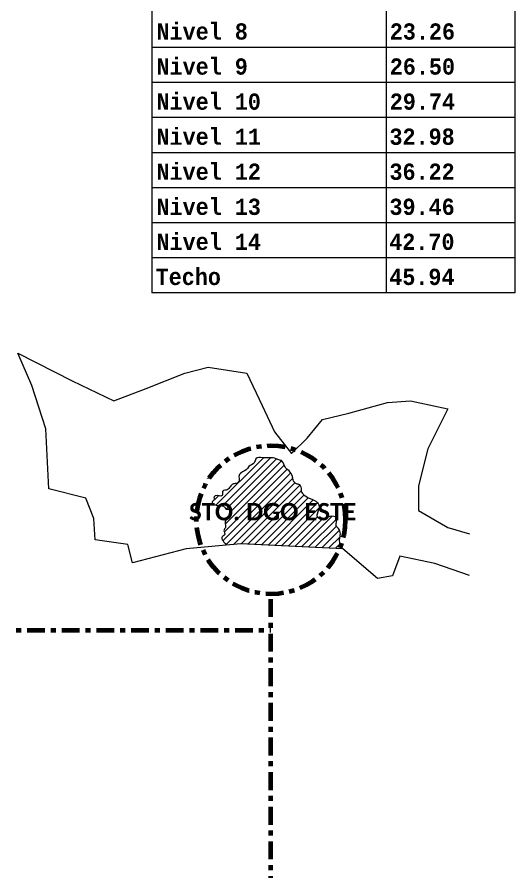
# Model space of a CAD drawing. Header units: metres. Extents: x -144 to 1000, y -717 to 29.
# Drawn here: x -4.09 to 5.89, y -564.7 to -547.54 of the extents above; entities that cross this region are included whole.
import ezdxf

# ---------------------------------------------------------------- set-up
doc = ezdxf.new("R2010")
doc.units = ezdxf.units.M
doc.linetypes.add('Dash Dot 3_16_', pattern=[0.595313, 0.357187, -0.119063, 0, -0.119063])
for name, color, linetype, lineweight in [('A-DETL', 1, 'Continuous', 9), ('A-DETL-THIN', 1, 'Continuous', 9), ('G-ANNO-SCHD', 1, 'Continuous', 9), ('G-ANNO-TEXT', 2, 'Continuous', 9)]:
    doc.layers.add(name, color=color, linetype=linetype, lineweight=lineweight)
doc.layers.add('COSTA', color=5, linetype='Continuous', lineweight=15, true_color=0x0000ff)
doc.layers.add('UBICACION Y LOCALIZACION 2_dwg', color=7, linetype='Continuous', lineweight=15, true_color=0x767676)
doc.styles.add('Calibri_B', font='calibrib.ttf', dxfattribs={"height": 0.165})
doc.styles.add('Courier New_B_8', font='courbd.ttf', dxfattribs={"height": 0.0035})

msp = doc.modelspace()

# ---------------------------------------------------------------- hatches: boundary and pattern name
at = {"layer": 'UBICACION Y LOCALIZACION 2_dwg', "lineweight": 15}
h = msp.add_hatch(dxfattribs=at)
h.set_pattern_fill('FP_1', color=256, scale=3.314149, style=0, pattern_type=2)
h.set_pattern_definition([(45, (-973.54942, -1009.29357), (-0.070913014, 0.070913014), [])])
h.paths.add_polyline_path([(2.44, -558.214), (2.41, -558.163), (2.397, -558.138), (2.386, -558.112), (2.379, -558.086), (2.374, -558.06), (2.375, -558.034), (2.379, -558.007), (2.389, -557.952), (2.391, -557.923), (2.39, -557.895), (2.389, -557.881), (2.385, -557.867), (2.381, -557.854), (2.376, -557.841), (2.368, -557.829), (2.36, -557.818), (2.321, -557.777), (2.314, -557.766), (2.308, -557.754), (2.305, -557.741), (2.304, -557.727), (2.305, -557.713), (2.311, -557.682), (2.32, -557.639), (2.321, -557.625), (2.32, -557.613), (2.317, -557.602), (2.311, -557.592), (2.302, -557.584), (2.291, -557.577), (2.278, -557.572), (2.264, -557.568), (2.249, -557.566), (2.233, -557.564), (2.216, -557.564), (2.201, -557.566), (2.171, -557.571), (2.146, -557.58), (2.096, -557.602), (2.067, -557.611), (2.035, -557.617), (2.009, -557.618), (2.004, -557.618), (1.989, -557.617), (1.975, -557.614), (1.962, -557.61), (1.951, -557.603), (1.942, -557.595), (1.935, -557.585), (1.931, -557.573), (1.929, -557.559), (1.928, -557.54), (1.929, -557.53), (1.935, -557.5), (1.944, -557.471), (1.968, -557.403), (1.973, -557.377), (1.973, -557.364), (1.971, -557.352), (1.968, -557.34), (1.963, -557.328), (1.955, -557.316), (1.947, -557.305), (1.927, -557.284), (1.905, -557.267), (1.882, -557.253), (1.857, -557.24), (1.818, -557.225), (1.751, -557.2), (1.726, -557.188), (1.703, -557.174), (1.683, -557.158), (1.664, -557.138), (1.638, -557.106), (1.628, -557.096), (1.619, -557.085), (1.614, -557.073), (1.612, -557.06), (1.614, -557.016), (1.612, -557.001), (1.609, -556.986), (1.605, -556.972), (1.599, -556.959), (1.591, -556.948), (1.582, -556.938), (1.571, -556.931), (1.559, -556.926), (1.518, -556.915), (1.505, -556.909), (1.493, -556.903), (1.482, -556.894), (1.473, -556.884), (1.464, -556.872), (1.456, -556.86), (1.45, -556.847), (1.445, -556.833), (1.438, -556.807), (1.429, -556.767), (1.421, -556.741), (1.409, -556.715), (1.395, -556.692), (1.377, -556.669), (1.358, -556.649), (1.297, -556.594), (1.288, -556.583), (1.281, -556.571), (1.27, -556.551), (1.262, -556.53), (1.246, -556.489), (1.239, -556.477), (1.232, -556.466), (1.223, -556.457), (1.212, -556.45), (1.201, -556.445), (1.16, -556.434), (1.134, -556.424), (1.097, -556.408), (1.072, -556.4), (1.047, -556.394), (1.019, -556.391), (0.981, -556.389), (0.926, -556.389), (0.852, -556.389), (0.758, -556.387), (0.744, -556.388), (0.731, -556.391), (0.719, -556.395), (0.708, -556.401), (0.699, -556.41), (0.692, -556.42), (0.686, -556.432), (0.665, -556.485), (0.658, -556.496), (0.649, -556.506), (0.638, -556.514), (0.614, -556.529), (0.577, -556.551), (0.566, -556.558), (0.556, -556.568), (0.539, -556.589), (0.521, -556.61), (0.502, -556.628), (0.48, -556.644), (0.397, -556.697), (0.386, -556.706), (0.375, -556.716), (0.367, -556.727), (0.36, -556.739), (0.357, -556.751), (0.356, -556.765), (0.358, -556.793), (0.362, -556.822), (0.363, -556.836), (0.362, -556.85), (0.358, -556.862), (0.351, -556.873), (0.342, -556.883), (0.33, -556.891), (0.317, -556.898), (0.303, -556.904), (0.275, -556.91), (0.248, -556.914), (0.235, -556.919), (0.224, -556.925), (0.213, -556.933), (0.203, -556.943), (0.186, -556.965), (0.16, -557), (0.151, -557.011), (0.141, -557.02), (0.129, -557.027), (0.116, -557.032), (0.102, -557.036), (0.058, -557.044), (0.046, -557.049), (0.037, -557.057), (0.03, -557.067), (0.027, -557.081), (0.025, -557.116), (0.025, -557.127), (0.023, -557.14), (0.018, -557.149), (0.011, -557.155), (0.001, -557.157), (-0.012, -557.157), (-0.074, -557.147), (-0.091, -557.147), (-0.106, -557.15), (-0.121, -557.155), (-0.133, -557.165), (-0.141, -557.177), (-0.141, -557.19), (-0.138, -557.203), (-0.132, -557.216), (-0.129, -557.227), (-0.136, -557.237), (-0.148, -557.246), (-0.162, -557.255), (-0.174, -557.265), (-0.18, -557.275), (-0.18, -557.287), (-0.173, -557.299), (-0.162, -557.31), (-0.149, -557.321), (-0.135, -557.329), (-0.113, -557.339), (-0.109, -557.341), (-0.096, -557.344), (-0.069, -557.347), (0.016, -557.349), (0.029, -557.352), (0.041, -557.357), (0.052, -557.364), (0.062, -557.374), (0.072, -557.385), (0.089, -557.407), (0.099, -557.416), (0.112, -557.422), (0.127, -557.424), (0.161, -557.422), (0.176, -557.421), (0.188, -557.422), (0.196, -557.427), (0.197, -557.437), (0.192, -557.465), (0.189, -557.48), (0.191, -557.508), (0.191, -557.522), (0.191, -557.536), (0.188, -557.549), (0.183, -557.56), (0.17, -557.576), (0.166, -557.58), (0.143, -557.598), (0.12, -557.615), (0.108, -557.625), (0.099, -557.635), (0.09, -557.646), (0.084, -557.659), (0.08, -557.672), (0.078, -557.686), (0.079, -557.7), (0.084, -557.729), (0.089, -557.756), (0.089, -557.77), (0.087, -557.783), (0.083, -557.795), (0.062, -557.831), (0.057, -557.844), (0.057, -557.858), (0.06, -557.873), (0.074, -557.916), (0.075, -557.928), (0.069, -557.938), (0.06, -557.946), (0.034, -557.959), (0.024, -557.967), (0.017, -557.976), (0.014, -557.986), (0.013, -557.997), (0.014, -558.009), (0.018, -558.021), (0.024, -558.035), (0.041, -558.063), (0.062, -558.094), (0.1, -558.141), (0.397, -558.114), (2.434, -558.213)])

# ---------------------------------------------------------------- linework, layer by layer
at = {"layer": 'A-DETL', "color": 7, "linetype": 'Dash Dot 3_16_', "lineweight": 140}
for p, q in [((0.998, -569.316), (0.998, -559.129)), ((-12.929, -559.85), (0.997, -559.85))]:
    msp.add_line(p, q, dxfattribs=at)
msp.add_circle((0.997, -557.635), 1.491, dxfattribs=at)
at = {"layer": 'A-DETL-THIN', "lineweight": 9}
for p, q in [((-1.391, -540.067), (-1.391, -553.082)), ((5.891, -540.067), (5.891, -553.082)), ((3.31, -541.12), (3.31, -553.082)), ((5.891, -548.156), (-1.391, -548.156)), ((5.891, -548.86), (-1.391, -548.86)), ((5.891, -549.563), (-1.391, -549.563)), ((5.891, -550.267), (-1.391, -550.267)), ((5.891, -550.971), (-1.391, -550.971)), ((5.891, -551.674), (-1.391, -551.674)), ((5.891, -552.378), (-1.391, -552.378)), ((5.891, -553.082), (-1.391, -553.082))]:
    msp.add_line(p, q, dxfattribs=at)
at = {"layer": 'COSTA', "color": 7, "flags": 128}
for points in [[(3.137, -558.811), (2.44, -558.214), (0.397, -558.114), (-0.7, -558.214), (-1.775, -558.501), (-1.873, -558.132), (-2.525, -558.039), (-2.556, -557.605), (-2.711, -557.202), (-3.455, -557.016), (-3.517, -555.807), (-3.796, -554.94), (-4.075, -554.289)], [(-4.075, -554.289), (-2.99, -554.847), (-2.153, -555.249), (-1.501, -555.001), (-0.726, -554.692), (-0.261, -554.568), (0.514, -554.692), (0.824, -555.342), (1.073, -555.869), (1.414, -556.303), (1.724, -555.993), (2.034, -555.621), (2.561, -555.497), (3.336, -555.28), (3.801, -555.249), (4.546, -555.404), (4.143, -556.21), (3.957, -556.954), (3.957, -557.45), (4.546, -557.791), (4.98, -557.915)], [(4.98, -558.752), (4.284, -558.512), (3.586, -558.363), (3.436, -558.762), (3.137, -558.811)]]:
    msp.add_lwpolyline(points, dxfattribs=at)
at = {"layer": 'UBICACION Y LOCALIZACION 2_dwg', "lineweight": 15}
msp.add_open_spline([(2.44, -558.214), (2.407, -558.159), (2.356, -558.075), (2.397, -557.944), (2.39, -557.827), (2.266, -557.75), (2.373, -557.573), (2.179, -557.553), (2.086, -557.619), (1.927, -557.63), (1.926, -557.475), (2.003, -557.373), (1.933, -557.285), (1.838, -557.22), (1.705, -557.201), (1.645, -557.111), (1.607, -557.076), (1.62, -557.013), (1.599, -556.924), (1.493, -556.92), (1.44, -556.843), (1.431, -556.744), (1.372, -556.649), (1.26, -556.581), (1.249, -556.45), (1.161, -556.439), (1.047, -556.373), (0.893, -556.4), (0.687, -556.375), (0.673, -556.519), (0.57, -556.539), (0.509, -556.638), (0.423, -556.669), (0.334, -556.754), (0.39, -556.856), (0.302, -556.912), (0.227, -556.909), (0.178, -556.974), (0.132, -557.047), (0.007, -557.031), (0.049, -557.206), (-0.098, -557.115), (-0.155, -557.19), (-0.105, -557.235), (-0.213, -557.265), (-0.134, -557.34), (-0.057, -557.352), (0.031, -557.34), (0.077, -557.388), (0.106, -557.443), (0.219, -557.399), (0.189, -557.465), (0.189, -557.504), (0.203, -557.579), (0.099, -557.61), (0.068, -557.705), (0.11, -557.782), (0.03, -557.85), (0.101, -557.936), (-0.034, -557.976), (0.04, -558.067), (0.1, -558.141)], degree=3, knots=[0, 0, 0, 0, 53.768351, 83.038191, 121.455756, 149.955002, 196.742181, 237.799238, 268.818478, 313.578415, 335.941729, 390.502665, 409.653986, 428.801193, 495.678095, 516.206061, 527.335711, 538.466896, 571.548322, 592.671795, 624.306055, 644.824395, 683.761339, 718.395018, 762.291685, 771.47991, 795.456507, 878.122272, 918.755117, 945.651237, 983.945651, 998.202949, 1047.633706, 1065.023733, 1100.631792, 1122.886388, 1143.427433, 1165.459167, 1190.647458, 1218.811574, 1245.885039, 1288.2587, 1301.240475, 1311.191751, 1333.235626, 1352.386948, 1377.778423, 1411.473678, 1420.919066, 1436.66197, 1463.474634, 1479.21386, 1481.438142, 1499.242172, 1540.164682, 1554.244366, 1585.479031, 1605.390323, 1632.465808, 1645.451826, 1703.752316, 1703.752316, 1703.752316, 1703.752316], dxfattribs=at)

# ---------------------------------------------------------------- texts
at = {"layer": 'G-ANNO-SCHD', "style": 'Courier New_B_8', "width": 0.8}
for s, p in [('Nivel 8', (-1.296, -547.997)), ('23.26', (3.382, -547.997)), ('Nivel 9', (-1.296, -548.7)), ('26.50', (3.382, -548.7)), ('Nivel 10', (-1.296, -549.404)), ('29.74', (3.382, -549.404)), ('Nivel 11', (-1.296, -550.108)), ('32.98', (3.376, -550.108)), ('Nivel 12', (-1.296, -550.811)), ('36.22', (3.376, -550.811)), ('Nivel 13', (-1.296, -551.515)), ('39.46', (3.376, -551.515)), ('Nivel 14', (-1.296, -552.218)), ('42.70', (3.372, -552.218)), ('Techo', (-1.313, -552.922)), ('45.94', (3.372, -552.922))]:
    msp.add_text(s, height=0.3264, dxfattribs=at).set_placement(p)
at = {"layer": 'G-ANNO-TEXT', "style": 'Calibri_B'}
msp.add_text('STO. DGO ESTE', height=0.34799, dxfattribs=at).set_placement((-0.643, -557.645))

doc.saveas('drawing.dxf')
